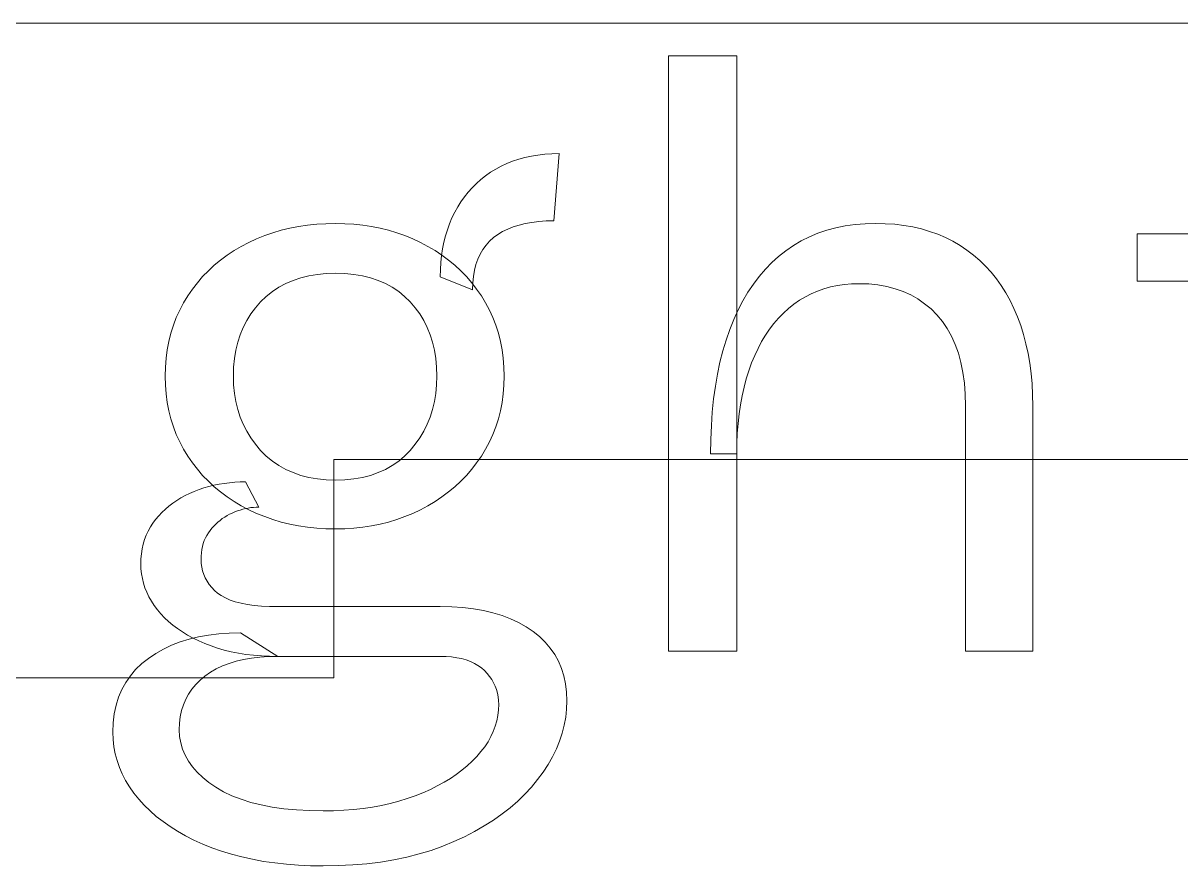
# Model space of a CAD drawing. Extents: x 0 to 393, y 0 to 389.
# Drawn here: x 85.73 to 101.64, y 365.41 to 377 of the extents above; entities that cross this region are included whole.
import ezdxf

# ---------------------------------------------------------------- set-up
doc = ezdxf.new("R2010")
doc.units = 0
doc.layers.get('0').update_dxf_attribs({"lineweight": 0})

msp = doc.modelspace()

# ---------------------------------------------------------------- linework, layer by layer
for p, q in [((138, 377), (6, 377)), ((94.602, 368.366), (94.602, 376.55)), ((94.602, 376.55), (95.538, 376.55)), ((95.538, 376.55), (95.538, 368.366)), ((92.626, 375.153), (92.715, 375.172)), ((92.715, 375.172), (92.806, 375.187)), ((92.806, 375.187), (92.9, 375.197)), ((92.9, 375.197), (92.997, 375.204)), ((92.997, 375.204), (93.096, 375.206)), ((93.096, 375.206), (93.024, 374.282)), ((93.096, 375.206), (93.096, 375.206)), ((92.226, 374.993), (92.301, 375.033)), ((92.301, 375.033), (92.378, 375.07)), ((92.378, 375.07), (92.458, 375.102)), ((92.458, 375.102), (92.541, 375.129)), ((92.541, 375.129), (92.626, 375.153)), ((91.96, 374.796), (92.022, 374.85)), ((92.022, 374.85), (92.086, 374.901)), ((92.086, 374.901), (92.154, 374.949)), ((92.154, 374.949), (92.226, 374.993)), ((91.847, 374.677), (91.902, 374.738)), ((91.902, 374.738), (91.96, 374.796)), ((91.703, 374.474), (91.748, 374.545)), ((91.748, 374.545), (91.796, 374.612)), ((91.796, 374.612), (91.847, 374.677)), ((91.624, 374.322), (91.662, 374.399)), ((91.662, 374.399), (91.703, 374.474)), ((89.517, 374.204), (89.64, 374.223)), ((89.64, 374.223), (89.765, 374.236)), ((89.765, 374.236), (89.893, 374.243)), ((89.893, 374.243), (90.024, 374.246)), ((90.024, 374.246), (90.024, 374.246)), ((90.024, 374.246), (90.151, 374.243)), ((90.151, 374.243), (90.276, 374.236)), ((90.276, 374.236), (90.399, 374.223)), ((90.399, 374.223), (90.519, 374.204)), ((91.561, 374.159), (91.591, 374.242)), ((91.591, 374.242), (91.624, 374.322)), ((92.547, 374.224), (92.467, 374.199)), ((92.632, 374.245), (92.547, 374.224)), ((92.723, 374.261), (92.632, 374.245)), ((92.818, 374.273), (92.723, 374.261)), ((92.919, 374.28), (92.818, 374.273)), ((93.024, 374.282), (92.919, 374.28)), ((96.9, 374.186), (97.03, 374.212)), ((97.03, 374.212), (97.164, 374.231)), ((97.164, 374.231), (97.303, 374.242)), ((97.303, 374.242), (97.446, 374.246)), ((97.446, 374.246), (97.446, 374.246)), ((97.446, 374.246), (97.58, 374.243)), ((97.58, 374.243), (97.709, 374.234)), ((97.709, 374.234), (97.835, 374.219)), ((97.835, 374.219), (97.957, 374.198)), ((88.94, 374.035), (89.051, 374.079)), ((89.051, 374.079), (89.163, 374.118)), ((89.163, 374.118), (89.278, 374.152)), ((89.278, 374.152), (89.396, 374.181)), ((89.396, 374.181), (89.517, 374.204)), ((90.519, 374.204), (90.637, 374.181)), ((90.637, 374.181), (90.752, 374.152)), ((90.752, 374.152), (90.865, 374.118)), ((90.865, 374.118), (90.976, 374.079)), ((90.976, 374.079), (91.085, 374.035)), ((91.513, 373.987), (91.535, 374.075)), ((91.535, 374.075), (91.561, 374.159)), ((92.256, 374.095), (92.196, 374.051)), ((92.321, 374.134), (92.256, 374.095)), ((92.391, 374.169), (92.321, 374.134)), ((92.467, 374.199), (92.391, 374.169)), ((96.425, 374.006), (96.537, 374.062)), ((96.537, 374.062), (96.654, 374.111)), ((96.654, 374.111), (96.775, 374.152)), ((96.775, 374.152), (96.9, 374.186)), ((97.957, 374.198), (98.075, 374.17)), ((98.075, 374.17), (98.189, 374.137)), ((98.189, 374.137), (98.3, 374.098)), ((98.3, 374.098), (98.406, 374.052)), ((98.406, 374.052), (98.508, 374.001)), ((101.04, 373.454), (101.04, 374.102)), ((101.04, 374.102), (104.7, 374.102)), ((88.629, 373.872), (88.729, 373.931)), ((88.729, 373.931), (88.833, 373.985)), ((88.833, 373.985), (88.94, 374.035)), ((91.085, 374.035), (91.191, 373.985)), ((91.191, 373.985), (91.294, 373.931)), ((91.294, 373.931), (91.392, 373.872)), ((91.482, 373.805), (91.496, 373.898)), ((91.496, 373.898), (91.513, 373.987)), ((92.092, 373.948), (92.049, 373.889)), ((92.141, 374.002), (92.092, 373.948)), ((92.196, 374.051), (92.141, 374.002)), ((96.213, 373.871), (96.317, 373.942)), ((96.317, 373.942), (96.425, 374.006)), ((98.508, 374.001), (98.607, 373.943)), ((98.607, 373.943), (98.701, 373.88)), ((88.358, 373.671), (88.444, 373.742)), ((88.444, 373.742), (88.534, 373.809)), ((88.534, 373.809), (88.629, 373.872)), ((91.392, 373.872), (91.487, 373.809)), ((91.472, 373.711), (91.482, 373.805)), ((91.487, 373.809), (91.577, 373.742)), ((91.577, 373.742), (91.663, 373.671)), ((91.98, 373.756), (91.954, 373.682)), ((92.012, 373.825), (91.98, 373.756)), ((92.049, 373.889), (92.012, 373.825)), ((96.02, 373.708), (96.114, 373.793)), ((96.114, 373.793), (96.213, 373.871)), ((98.701, 373.88), (98.791, 373.811)), ((98.791, 373.811), (98.877, 373.738)), ((98.877, 373.738), (98.957, 373.659)), ((88.198, 373.515), (88.276, 373.595)), ((88.276, 373.595), (88.358, 373.671)), ((91.464, 373.514), (91.466, 373.614)), ((91.466, 373.614), (91.472, 373.711)), ((91.663, 373.671), (91.744, 373.595)), ((91.744, 373.595), (91.822, 373.515)), ((91.934, 373.603), (91.92, 373.518)), ((91.954, 373.682), (91.934, 373.603)), ((95.846, 373.518), (95.931, 373.616)), ((95.931, 373.616), (96.02, 373.708)), ((98.957, 373.659), (99.034, 373.575)), ((99.034, 373.575), (99.106, 373.485)), ((88.057, 373.343), (88.125, 373.431)), ((88.125, 373.431), (88.198, 373.515)), ((89.34, 373.421), (89.245, 373.369)), ((89.44, 373.464), (89.34, 373.421)), ((89.545, 373.499), (89.44, 373.464)), ((89.657, 373.527), (89.545, 373.499)), ((89.774, 373.546), (89.657, 373.527)), ((89.896, 373.558), (89.774, 373.546)), ((90.024, 373.562), (89.896, 373.558)), ((90.153, 373.558), (90.024, 373.562)), ((90.024, 373.562), (90.024, 373.562)), ((90.276, 373.546), (90.153, 373.558)), ((90.394, 373.527), (90.276, 373.546)), ((90.505, 373.499), (90.394, 373.527)), ((90.611, 373.464), (90.505, 373.499)), ((90.71, 373.421), (90.611, 373.464)), ((90.804, 373.369), (90.71, 373.421)), ((91.908, 373.334), (91.464, 373.514)), ((91.822, 373.515), (91.895, 373.431)), ((91.895, 373.431), (91.963, 373.343)), ((91.911, 373.429), (91.908, 373.334)), ((91.92, 373.518), (91.911, 373.429)), ((95.767, 373.413), (95.846, 373.518)), ((97.116, 373.415), (97.017, 373.407)), ((97.218, 373.418), (97.116, 373.415)), ((97.351, 373.414), (97.218, 373.418)), ((97.218, 373.418), (97.218, 373.418)), ((99.106, 373.485), (99.173, 373.391)), ((104.7, 373.454), (101.04, 373.454)), ((87.993, 373.25), (88.057, 373.343)), ((89.156, 373.31), (89.073, 373.244)), ((89.245, 373.369), (89.156, 373.31)), ((90.892, 373.31), (90.804, 373.369)), ((90.974, 373.244), (90.892, 373.31)), ((91.908, 373.334), (91.908, 373.334)), ((91.908, 373.334), (91.908, 373.334)), ((91.963, 373.343), (92.028, 373.25)), ((95.622, 373.183), (95.692, 373.301)), ((95.692, 373.301), (95.767, 373.413)), ((96.563, 373.28), (96.481, 373.238)), ((96.648, 373.316), (96.563, 373.28)), ((96.737, 373.348), (96.648, 373.316)), ((96.827, 373.373), (96.737, 373.348)), ((96.921, 373.393), (96.827, 373.373)), ((97.017, 373.407), (96.921, 373.393)), ((97.478, 373.401), (97.351, 373.414)), ((97.599, 373.379), (97.478, 373.401)), ((97.715, 373.349), (97.599, 373.379)), ((97.825, 373.311), (97.715, 373.349)), ((97.929, 373.264), (97.825, 373.311)), ((98.028, 373.208), (97.929, 373.264)), ((99.173, 373.391), (99.236, 373.291)), ((99.236, 373.291), (99.294, 373.186)), ((87.882, 373.054), (87.934, 373.154)), ((87.934, 373.154), (87.993, 373.25)), ((88.995, 373.169), (88.924, 373.088)), ((89.073, 373.244), (88.995, 373.169)), ((91.05, 373.169), (90.974, 373.244)), ((91.12, 373.088), (91.05, 373.169)), ((92.028, 373.25), (92.087, 373.154)), ((92.087, 373.154), (92.14, 373.054)), ((95.557, 373.058), (95.622, 373.183)), ((96.324, 373.136), (96.25, 373.077)), ((96.401, 373.19), (96.324, 373.136)), ((96.481, 373.238), (96.401, 373.19)), ((98.12, 373.143), (98.028, 373.208)), ((98.208, 373.071), (98.12, 373.143)), ((99.294, 373.186), (99.348, 373.076)), ((87.795, 372.846), (87.835, 372.952)), ((87.835, 372.952), (87.882, 373.054)), ((88.86, 373.002), (88.804, 372.912)), ((88.924, 373.088), (88.86, 373.002)), ((91.182, 373.002), (91.12, 373.088)), ((91.237, 372.912), (91.182, 373.002)), ((92.14, 373.054), (92.187, 372.952)), ((92.187, 372.952), (92.228, 372.846)), ((95.497, 372.926), (95.557, 373.058)), ((96.113, 372.945), (96.049, 372.872)), ((96.18, 373.013), (96.113, 372.945)), ((96.25, 373.077), (96.18, 373.013)), ((98.289, 372.989), (98.208, 373.071)), ((98.364, 372.899), (98.289, 372.989)), ((99.348, 373.076), (99.397, 372.961)), ((99.397, 372.961), (99.441, 372.842)), ((87.761, 372.737), (87.795, 372.846)), ((88.755, 372.817), (88.714, 372.717)), ((88.804, 372.912), (88.755, 372.817)), ((91.284, 372.817), (91.237, 372.912)), ((91.325, 372.717), (91.284, 372.817)), ((92.228, 372.846), (92.262, 372.737)), ((95.392, 372.643), (95.442, 372.788)), ((95.442, 372.788), (95.497, 372.926)), ((95.989, 372.793), (95.933, 372.71)), ((96.049, 372.872), (95.989, 372.793)), ((98.43, 372.802), (98.364, 372.899)), ((98.489, 372.696), (98.43, 372.802)), ((99.441, 372.842), (99.48, 372.719)), ((87.712, 372.51), (87.733, 372.625)), ((87.733, 372.625), (87.761, 372.737)), ((88.714, 372.717), (88.68, 372.612)), ((91.357, 372.612), (91.325, 372.717)), ((92.262, 372.737), (92.29, 372.625)), ((92.29, 372.625), (92.312, 372.51)), ((95.347, 372.493), (95.392, 372.643)), ((95.88, 372.622), (95.831, 372.529)), ((95.933, 372.71), (95.88, 372.622)), ((98.541, 372.583), (98.489, 372.696)), ((99.48, 372.719), (99.513, 372.591)), ((87.696, 372.392), (87.712, 372.51)), ((88.654, 372.503), (88.635, 372.389)), ((88.68, 372.612), (88.654, 372.503)), ((91.383, 372.503), (91.357, 372.612)), ((91.401, 372.389), (91.383, 372.503)), ((92.312, 372.51), (92.328, 372.392)), ((95.307, 372.337), (95.347, 372.493)), ((95.831, 372.529), (95.785, 372.432)), ((98.584, 372.462), (98.541, 372.583)), ((98.619, 372.333), (98.584, 372.462)), ((99.513, 372.591), (99.541, 372.459)), ((87.687, 372.27), (87.696, 372.392)), ((88.635, 372.389), (88.624, 372.27)), ((91.412, 372.27), (91.401, 372.389)), ((92.328, 372.392), (92.337, 372.27)), ((95.273, 372.175), (95.307, 372.337)), ((95.742, 372.329), (95.703, 372.222)), ((95.785, 372.432), (95.742, 372.329)), ((98.647, 372.196), (98.619, 372.333)), ((99.541, 372.459), (99.565, 372.324)), ((99.565, 372.324), (99.583, 372.183)), ((87.684, 372.146), (87.687, 372.27)), ((87.687, 372.023), (87.684, 372.146)), ((87.684, 372.146), (87.684, 372.146)), ((88.624, 372.27), (88.62, 372.146)), ((88.62, 372.146), (88.62, 372.146)), ((88.62, 372.146), (88.624, 372.026)), ((91.416, 372.146), (91.412, 372.27)), ((91.412, 372.026), (91.416, 372.146)), ((91.416, 372.146), (91.416, 372.146)), ((92.337, 372.27), (92.34, 372.146)), ((92.34, 372.146), (92.337, 372.023)), ((92.34, 372.146), (92.34, 372.146)), ((95.244, 372.007), (95.273, 372.175)), ((95.703, 372.222), (95.669, 372.111)), ((98.666, 372.051), (98.647, 372.196)), ((99.583, 372.183), (99.596, 372.039)), ((87.696, 371.902), (87.687, 372.023)), ((88.624, 372.026), (88.635, 371.909)), ((91.401, 371.909), (91.412, 372.026)), ((92.337, 372.023), (92.328, 371.902)), ((95.22, 371.833), (95.244, 372.007)), ((95.638, 371.996), (95.611, 371.877)), ((95.669, 372.111), (95.638, 371.996)), ((98.678, 371.898), (98.666, 372.051)), ((99.596, 372.039), (99.603, 371.891)), ((87.712, 371.785), (87.696, 371.902)), ((88.635, 371.909), (88.654, 371.797)), ((91.383, 371.797), (91.401, 371.909)), ((92.328, 371.902), (92.312, 371.785)), ((95.202, 371.653), (95.22, 371.833)), ((95.611, 371.877), (95.589, 371.754)), ((98.682, 371.738), (98.678, 371.898)), ((99.603, 371.891), (99.606, 371.738)), ((87.733, 371.671), (87.712, 371.785)), ((87.761, 371.56), (87.733, 371.671)), ((88.654, 371.797), (88.68, 371.689)), ((88.68, 371.689), (88.714, 371.585)), ((91.325, 371.585), (91.357, 371.689)), ((91.357, 371.689), (91.383, 371.797)), ((92.29, 371.671), (92.262, 371.56)), ((92.312, 371.785), (92.29, 371.671)), ((95.589, 371.754), (95.571, 371.627)), ((98.682, 368.366), (98.682, 371.738)), ((99.606, 371.738), (99.606, 371.738)), ((99.606, 371.738), (99.606, 368.366)), ((87.795, 371.451), (87.761, 371.56)), ((88.714, 371.585), (88.755, 371.485)), ((91.284, 371.485), (91.325, 371.585)), ((92.262, 371.56), (92.228, 371.451)), ((95.189, 371.467), (95.202, 371.653)), ((95.571, 371.627), (95.556, 371.496)), ((87.835, 371.346), (87.795, 371.451)), ((88.755, 371.485), (88.804, 371.389)), ((88.804, 371.389), (88.86, 371.297)), ((91.182, 371.297), (91.237, 371.389)), ((91.237, 371.389), (91.284, 371.485)), ((92.228, 371.451), (92.187, 371.346)), ((95.181, 371.275), (95.189, 371.467)), ((95.546, 371.36), (95.54, 371.221)), ((95.556, 371.496), (95.546, 371.36)), ((87.882, 371.244), (87.835, 371.346)), ((87.934, 371.144), (87.882, 371.244)), ((88.86, 371.297), (88.924, 371.21)), ((88.924, 371.21), (88.995, 371.126)), ((91.05, 371.126), (91.12, 371.21)), ((91.12, 371.21), (91.182, 371.297)), ((92.14, 371.244), (92.087, 371.144)), ((92.187, 371.346), (92.14, 371.244)), ((95.178, 371.078), (95.181, 371.275)), ((95.54, 371.221), (95.538, 371.078)), ((87.993, 371.048), (87.934, 371.144)), ((88.057, 370.955), (87.993, 371.048)), ((88.995, 371.126), (89.073, 371.048)), ((89.073, 371.048), (89.156, 370.979)), ((90.892, 370.979), (90.974, 371.048)), ((90.974, 371.048), (91.05, 371.126)), ((92.028, 371.048), (91.963, 370.955)), ((92.087, 371.144), (92.028, 371.048)), ((95.538, 371.078), (95.178, 371.078)), ((95.538, 371.078), (95.538, 371.078)), ((88.125, 370.867), (88.057, 370.955)), ((89.156, 370.979), (89.245, 370.918)), ((89.245, 370.918), (89.34, 370.865)), ((90, 368), (90, 371)), ((90, 371), (102, 371)), ((90.71, 370.865), (90.804, 370.918)), ((90.804, 370.918), (90.892, 370.979)), ((91.963, 370.955), (91.895, 370.867)), ((88.198, 370.783), (88.125, 370.867)), ((88.276, 370.702), (88.198, 370.783)), ((89.34, 370.865), (89.44, 370.82)), ((89.44, 370.82), (89.545, 370.783)), ((89.545, 370.783), (89.657, 370.755)), ((89.657, 370.755), (89.774, 370.734)), ((89.774, 370.734), (89.896, 370.722)), ((89.896, 370.722), (90.024, 370.718)), ((90.024, 370.718), (90.153, 370.722)), ((90.024, 370.718), (90.024, 370.718)), ((90.024, 370.718), (90.024, 370.718)), ((90.153, 370.722), (90.276, 370.734)), ((90.276, 370.734), (90.394, 370.755)), ((90.394, 370.755), (90.505, 370.783)), ((90.505, 370.783), (90.611, 370.82)), ((90.611, 370.82), (90.71, 370.865)), ((91.822, 370.783), (91.744, 370.702)), ((91.895, 370.867), (91.822, 370.783)), ((88.019, 370.534), (88.083, 370.562)), ((88.083, 370.562), (88.149, 370.587)), ((88.149, 370.587), (88.216, 370.61)), ((88.216, 370.61), (88.284, 370.629)), ((88.358, 370.627), (88.276, 370.702)), ((88.284, 370.629), (88.353, 370.646)), ((88.353, 370.646), (88.423, 370.661)), ((88.444, 370.555), (88.358, 370.627)), ((88.423, 370.661), (88.494, 370.673)), ((88.534, 370.487), (88.444, 370.555)), ((88.494, 370.673), (88.566, 370.682)), ((88.566, 370.682), (88.639, 370.689)), ((88.639, 370.689), (88.713, 370.693)), ((88.713, 370.693), (88.788, 370.694)), ((88.788, 370.694), (88.788, 370.694)), ((88.788, 370.694), (88.968, 370.346)), ((91.577, 370.555), (91.487, 370.487)), ((91.663, 370.627), (91.577, 370.555)), ((91.744, 370.702), (91.663, 370.627)), ((87.735, 370.36), (87.787, 370.4)), ((87.787, 370.4), (87.841, 370.437)), ((87.841, 370.437), (87.898, 370.472)), ((87.898, 370.472), (87.957, 370.504)), ((87.957, 370.504), (88.019, 370.534)), ((88.629, 370.424), (88.534, 370.487)), ((88.729, 370.365), (88.629, 370.424)), ((91.392, 370.424), (91.294, 370.365)), ((91.487, 370.487), (91.392, 370.424)), ((87.594, 370.227), (87.639, 370.274)), ((87.639, 370.274), (87.685, 370.318)), ((87.685, 370.318), (87.735, 370.36)), ((88.569, 370.248), (88.534, 370.229)), ((88.605, 370.265), (88.569, 370.248)), ((88.642, 370.28), (88.605, 370.265)), ((88.678, 370.294), (88.642, 370.28)), ((88.715, 370.306), (88.678, 370.294)), ((88.751, 370.317), (88.715, 370.306)), ((88.833, 370.31), (88.729, 370.365)), ((88.787, 370.326), (88.751, 370.317)), ((88.824, 370.333), (88.787, 370.326)), ((88.86, 370.339), (88.824, 370.333)), ((88.94, 370.26), (88.833, 370.31)), ((88.896, 370.343), (88.86, 370.339)), ((88.932, 370.345), (88.896, 370.343)), ((88.968, 370.346), (88.932, 370.345)), ((89.051, 370.215), (88.94, 370.26)), ((91.085, 370.26), (90.976, 370.215)), ((91.191, 370.31), (91.085, 370.26)), ((91.294, 370.365), (91.191, 370.31)), ((87.479, 370.073), (87.513, 370.127)), ((87.513, 370.127), (87.552, 370.178)), ((87.552, 370.178), (87.594, 370.227)), ((88.351, 370.085), (88.324, 370.056)), ((88.378, 370.113), (88.351, 370.085)), ((88.407, 370.14), (88.378, 370.113)), ((88.437, 370.164), (88.407, 370.14)), ((88.468, 370.188), (88.437, 370.164)), ((88.501, 370.209), (88.468, 370.188)), ((88.534, 370.229), (88.501, 370.209)), ((89.163, 370.175), (89.051, 370.215)), ((89.278, 370.141), (89.163, 370.175)), ((89.396, 370.112), (89.278, 370.141)), ((89.517, 370.088), (89.396, 370.112)), ((89.64, 370.07), (89.517, 370.088)), ((90.519, 370.088), (90.399, 370.07)), ((90.637, 370.112), (90.519, 370.088)), ((90.752, 370.141), (90.637, 370.112)), ((90.865, 370.175), (90.752, 370.141)), ((90.976, 370.215), (90.865, 370.175)), ((87.399, 369.899), (87.421, 369.959)), ((87.421, 369.959), (87.448, 370.017)), ((87.448, 370.017), (87.479, 370.073)), ((88.236, 369.922), (88.22, 369.885)), ((88.255, 369.958), (88.236, 369.922)), ((88.276, 369.992), (88.255, 369.958)), ((88.299, 370.025), (88.276, 369.992)), ((88.324, 370.056), (88.299, 370.025)), ((89.765, 370.057), (89.64, 370.07)), ((89.893, 370.049), (89.765, 370.057)), ((90.024, 370.046), (89.893, 370.049)), ((90.151, 370.049), (90.024, 370.046)), ((90.024, 370.046), (90.024, 370.046)), ((90.024, 370.046), (90.024, 370.046)), ((90.276, 370.057), (90.151, 370.049)), ((90.399, 370.07), (90.276, 370.057)), ((87.356, 369.706), (87.366, 369.772)), ((87.366, 369.772), (87.381, 369.837)), ((87.381, 369.837), (87.399, 369.899)), ((88.187, 369.763), (88.181, 369.719)), ((88.196, 369.805), (88.187, 369.763)), ((88.207, 369.846), (88.196, 369.805)), ((88.22, 369.885), (88.207, 369.846)), ((87.348, 369.566), (87.35, 369.637)), ((87.35, 369.637), (87.356, 369.706)), ((88.177, 369.673), (88.176, 369.626)), ((88.176, 369.626), (88.176, 369.626)), ((88.176, 369.626), (88.178, 369.572)), ((88.181, 369.719), (88.177, 369.673)), ((87.35, 369.498), (87.348, 369.566)), ((87.348, 369.566), (87.348, 369.566)), ((87.357, 369.431), (87.35, 369.498)), ((88.178, 369.572), (88.185, 369.519)), ((88.185, 369.519), (88.197, 369.469)), ((88.197, 369.469), (88.212, 369.42)), ((87.369, 369.366), (87.357, 369.431)), ((87.384, 369.301), (87.369, 369.366)), ((87.405, 369.238), (87.384, 369.301)), ((88.212, 369.42), (88.233, 369.373)), ((88.233, 369.373), (88.258, 369.327)), ((88.258, 369.327), (88.288, 369.284)), ((88.288, 369.284), (88.322, 369.242)), ((87.43, 369.175), (87.405, 369.238)), ((87.46, 369.114), (87.43, 369.175)), ((88.322, 369.242), (88.361, 369.202)), ((88.361, 369.202), (88.404, 369.164)), ((88.404, 369.164), (88.453, 369.129)), ((88.453, 369.129), (88.51, 369.097)), ((87.494, 369.053), (87.46, 369.114)), ((87.533, 368.994), (87.494, 369.053)), ((87.576, 368.936), (87.533, 368.994)), ((88.51, 369.097), (88.574, 369.069)), ((88.574, 369.069), (88.646, 369.045)), ((88.646, 369.045), (88.725, 369.024)), ((88.725, 369.024), (88.812, 369.008)), ((88.812, 369.008), (88.905, 368.995)), ((88.905, 368.995), (89.007, 368.985)), ((89.007, 368.985), (89.116, 368.98)), ((89.116, 368.98), (89.232, 368.978)), ((89.232, 368.978), (89.232, 368.978)), ((89.232, 368.978), (91.464, 368.978)), ((91.464, 368.978), (91.623, 368.975)), ((91.623, 368.975), (91.774, 368.964)), ((91.774, 368.964), (91.919, 368.947)), ((87.624, 368.88), (87.576, 368.936)), ((87.675, 368.825), (87.624, 368.88)), ((87.73, 368.773), (87.675, 368.825)), ((91.919, 368.947), (92.057, 368.923)), ((92.057, 368.923), (92.188, 368.892)), ((92.188, 368.892), (92.312, 368.855)), ((92.312, 368.855), (92.429, 368.81)), ((92.429, 368.81), (92.539, 368.759)), ((87.79, 368.723), (87.73, 368.773)), ((87.853, 368.676), (87.79, 368.723)), ((87.92, 368.63), (87.853, 368.676)), ((92.539, 368.759), (92.643, 368.701)), ((92.643, 368.701), (92.739, 368.636)), ((87.772, 368.446), (87.89, 368.492)), ((87.89, 368.492), (88.013, 368.53)), ((87.991, 368.587), (87.92, 368.63)), ((88.066, 368.546), (87.991, 368.587)), ((88.013, 368.53), (88.142, 368.562)), ((88.144, 368.508), (88.066, 368.546)), ((88.142, 368.562), (88.277, 368.586)), ((88.227, 368.471), (88.144, 368.508)), ((88.277, 368.586), (88.418, 368.604)), ((88.418, 368.604), (88.564, 368.614)), ((88.564, 368.614), (88.716, 368.618)), ((88.716, 368.618), (88.716, 368.618)), ((88.716, 368.618), (89.232, 368.294)), ((92.739, 368.636), (92.827, 368.565)), ((92.827, 368.565), (92.906, 368.488)), ((92.906, 368.488), (92.976, 368.406)), ((87.453, 368.267), (87.554, 368.334)), ((87.554, 368.334), (87.66, 368.393)), ((87.66, 368.393), (87.772, 368.446)), ((88.313, 368.437), (88.227, 368.471)), ((88.403, 368.407), (88.313, 368.437)), ((88.495, 368.381), (88.403, 368.407)), ((88.591, 368.358), (88.495, 368.381)), ((88.69, 368.338), (88.591, 368.358)), ((88.792, 368.322), (88.69, 368.338)), ((92.976, 368.406), (93.037, 368.319)), ((95.538, 368.366), (94.602, 368.366)), ((95.538, 368.366), (95.538, 368.366)), ((99.606, 368.366), (98.682, 368.366)), ((99.606, 368.366), (99.606, 368.366)), ((87.277, 368.114), (87.36, 368.194)), ((87.36, 368.194), (87.453, 368.267)), ((88.56, 368.197), (88.469, 368.162)), ((88.657, 368.226), (88.56, 368.197)), ((88.761, 368.251), (88.657, 368.226)), ((88.87, 368.27), (88.761, 368.251)), ((88.897, 368.31), (88.792, 368.322)), ((88.985, 368.283), (88.87, 368.27)), ((89.006, 368.301), (88.897, 368.31)), ((89.105, 368.291), (88.985, 368.283)), ((89.117, 368.296), (89.006, 368.301)), ((89.232, 368.294), (89.105, 368.291)), ((89.232, 368.294), (89.117, 368.296)), ((91.464, 368.294), (89.232, 368.294)), ((91.543, 368.292), (91.464, 368.294)), ((91.464, 368.294), (91.464, 368.294)), ((91.619, 368.286), (91.543, 368.292)), ((91.69, 368.276), (91.619, 368.286)), ((91.757, 368.263), (91.69, 368.276)), ((91.82, 368.245), (91.757, 368.263)), ((91.878, 368.224), (91.82, 368.245)), ((91.932, 368.198), (91.878, 368.224)), ((91.982, 368.169), (91.932, 368.198)), ((92.028, 368.136), (91.982, 368.169)), ((93.037, 368.319), (93.088, 368.226)), ((93.088, 368.226), (93.13, 368.128)), ((87.14, 367.936), (87.204, 368.028)), ((87.204, 368.028), (87.277, 368.114)), ((88.23, 368.024), (88.163, 367.968)), ((88.304, 368.075), (88.23, 368.024)), ((88.383, 368.121), (88.304, 368.075)), ((88.469, 368.162), (88.383, 368.121)), ((92.07, 368.099), (92.028, 368.136)), ((92.108, 368.059), (92.07, 368.099)), ((92.141, 368.018), (92.108, 368.059)), ((92.171, 367.975), (92.141, 368.018)), ((93.13, 368.128), (93.162, 368.025)), ((93.162, 368.025), (93.185, 367.916)), ((78, 368), (90, 368)), ((87.086, 367.837), (87.14, 367.936)), ((88.103, 367.908), (88.049, 367.844)), ((88.163, 367.968), (88.103, 367.908)), ((92.197, 367.931), (92.171, 367.975)), ((92.219, 367.885), (92.197, 367.931)), ((92.236, 367.838), (92.219, 367.885)), ((93.185, 367.916), (93.199, 367.802)), ((87.008, 367.621), (87.042, 367.732)), ((87.042, 367.732), (87.086, 367.837)), ((87.965, 367.704), (87.933, 367.629)), ((88.003, 367.776), (87.965, 367.704)), ((88.049, 367.844), (88.003, 367.776)), ((92.25, 367.789), (92.236, 367.838)), ((92.26, 367.739), (92.25, 367.789)), ((92.266, 367.687), (92.26, 367.739)), ((93.199, 367.802), (93.204, 367.682)), ((86.984, 367.504), (87.008, 367.621)), ((87.908, 367.549), (87.89, 367.465)), ((87.933, 367.629), (87.908, 367.549)), ((92.256, 367.482), (92.265, 367.558)), ((92.265, 367.558), (92.268, 367.634)), ((92.268, 367.634), (92.266, 367.687)), ((92.268, 367.634), (92.268, 367.634)), ((93.2, 367.57), (93.188, 367.458)), ((93.204, 367.682), (93.2, 367.57)), ((93.204, 367.682), (93.204, 367.682)), ((86.964, 367.25), (86.969, 367.38)), ((86.969, 367.38), (86.984, 367.504)), ((87.88, 367.378), (87.876, 367.286)), ((87.89, 367.465), (87.88, 367.378)), ((92.22, 367.335), (92.241, 367.408)), ((92.241, 367.408), (92.256, 367.482)), ((93.188, 367.458), (93.168, 367.348)), ((86.968, 367.15), (86.964, 367.25)), ((86.964, 367.25), (86.964, 367.25)), ((87.876, 367.286), (87.876, 367.286)), ((87.876, 367.286), (87.881, 367.194)), ((92.159, 367.192), (92.192, 367.263)), ((92.192, 367.263), (92.22, 367.335)), ((93.14, 367.238), (93.103, 367.129)), ((93.168, 367.348), (93.14, 367.238)), ((86.978, 367.052), (86.968, 367.15)), ((86.996, 366.955), (86.978, 367.052)), ((87.881, 367.194), (87.896, 367.105)), ((87.896, 367.105), (87.921, 367.018)), ((92.023, 366.984), (92.074, 367.052)), ((92.074, 367.052), (92.12, 367.121)), ((92.12, 367.121), (92.159, 367.192)), ((93.103, 367.129), (93.059, 367.021)), ((87.021, 366.861), (86.996, 366.955)), ((87.921, 367.018), (87.957, 366.935)), ((87.957, 366.935), (88.002, 366.854)), ((91.902, 366.852), (91.965, 366.917)), ((91.965, 366.917), (92.023, 366.984)), ((93.007, 366.914), (92.947, 366.808)), ((93.059, 367.021), (93.007, 366.914)), ((87.053, 366.768), (87.021, 366.861)), ((87.093, 366.677), (87.053, 366.768)), ((88.002, 366.854), (88.057, 366.776)), ((88.057, 366.776), (88.123, 366.701)), ((91.762, 366.729), (91.834, 366.789)), ((91.834, 366.789), (91.902, 366.852)), ((92.947, 366.808), (92.878, 366.703)), ((87.139, 366.587), (87.093, 366.677)), ((87.192, 366.499), (87.139, 366.587)), ((88.123, 366.701), (88.199, 366.629)), ((88.199, 366.629), (88.284, 366.56)), ((91.515, 366.563), (91.602, 366.615)), ((91.602, 366.615), (91.684, 366.671)), ((91.684, 366.671), (91.762, 366.729)), ((92.802, 366.599), (92.718, 366.497)), ((92.878, 366.703), (92.802, 366.599)), ((87.253, 366.413), (87.192, 366.499)), ((88.284, 366.56), (88.38, 366.494)), ((88.38, 366.494), (88.485, 366.432)), ((88.485, 366.432), (88.6, 366.377)), ((91.119, 366.377), (91.225, 366.42)), ((91.225, 366.42), (91.327, 366.465)), ((91.327, 366.465), (91.423, 366.513)), ((91.423, 366.513), (91.515, 366.563)), ((92.718, 366.497), (92.627, 366.399)), ((87.321, 366.329), (87.253, 366.413)), ((87.395, 366.247), (87.321, 366.329)), ((88.6, 366.377), (88.725, 366.329)), ((88.725, 366.329), (88.858, 366.287)), ((88.858, 366.287), (89.001, 366.251)), ((90.656, 366.245), (90.777, 366.271)), ((90.777, 366.271), (90.895, 366.302)), ((90.895, 366.302), (91.009, 366.338)), ((91.009, 366.338), (91.119, 366.377)), ((92.529, 366.304), (92.425, 366.214)), ((92.627, 366.399), (92.529, 366.304)), ((87.475, 366.169), (87.395, 366.247)), ((87.561, 366.094), (87.475, 366.169)), ((89.001, 366.251), (89.153, 366.222)), ((89.153, 366.222), (89.315, 366.199)), ((89.315, 366.199), (89.486, 366.183)), ((89.486, 366.183), (89.666, 366.173)), ((89.666, 366.173), (89.856, 366.17)), ((89.856, 366.17), (89.998, 366.172)), ((89.856, 366.17), (89.856, 366.17)), ((89.998, 366.172), (90.137, 366.178)), ((90.137, 366.178), (90.272, 366.189)), ((90.272, 366.189), (90.404, 366.203)), ((90.404, 366.203), (90.532, 366.222)), ((90.532, 366.222), (90.656, 366.245)), ((92.313, 366.127), (92.194, 366.043)), ((92.425, 366.214), (92.313, 366.127)), ((87.653, 366.022), (87.561, 366.094)), ((87.751, 365.954), (87.653, 366.022)), ((87.854, 365.889), (87.751, 365.954)), ((92.069, 365.964), (91.936, 365.888)), ((92.194, 366.043), (92.069, 365.964)), ((87.963, 365.828), (87.854, 365.889)), ((88.078, 365.769), (87.963, 365.828)), ((91.797, 365.815), (91.65, 365.747)), ((91.936, 365.888), (91.797, 365.815)), ((88.199, 365.714), (88.078, 365.769)), ((88.326, 365.663), (88.199, 365.714)), ((88.458, 365.616), (88.326, 365.663)), ((91.338, 365.627), (91.174, 365.577)), ((91.497, 365.684), (91.338, 365.627)), ((91.65, 365.747), (91.497, 365.684)), ((88.595, 365.573), (88.458, 365.616)), ((88.736, 365.536), (88.595, 365.573)), ((88.882, 365.504), (88.736, 365.536)), ((89.032, 365.476), (88.882, 365.504)), ((89.188, 365.454), (89.032, 365.476)), ((90.644, 365.467), (90.456, 365.444)), ((90.826, 365.497), (90.644, 365.467)), ((91.003, 365.534), (90.826, 365.497)), ((91.174, 365.577), (91.003, 365.534)), ((89.348, 365.436), (89.188, 365.454)), ((89.513, 365.424), (89.348, 365.436)), ((89.682, 365.416), (89.513, 365.424)), ((89.856, 365.414), (89.682, 365.416)), ((90.062, 365.417), (89.856, 365.414)), ((89.856, 365.414), (89.856, 365.414)), ((89.856, 365.414), (89.856, 365.414)), ((90.262, 365.427), (90.062, 365.417)), ((90.456, 365.444), (90.262, 365.427))]:
    msp.add_line(p, q)

doc.saveas('drawing.dxf')
